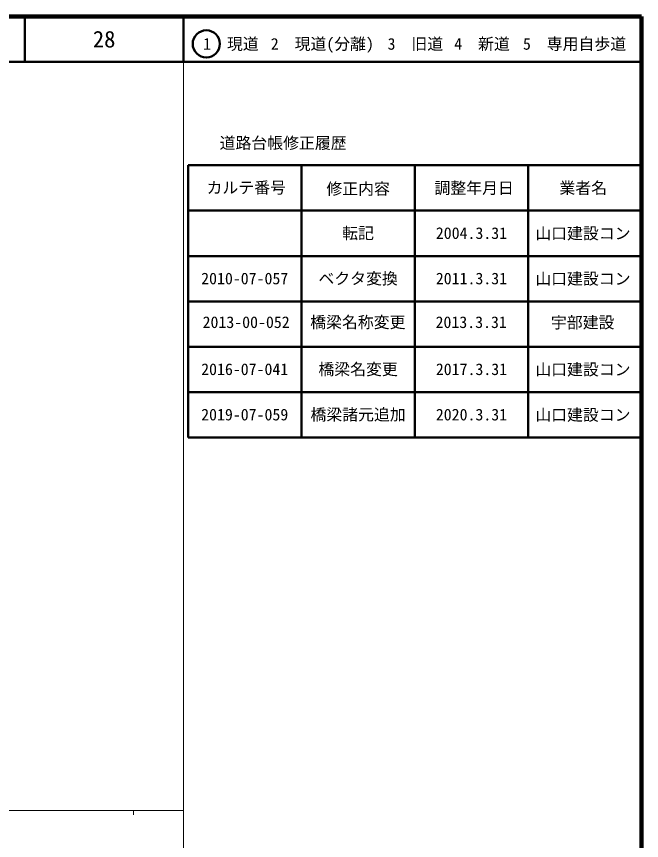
# Model space of a CAD drawing. Units: millimetres on the paper, enlarged 1000 times. Extents: x 40000 to 680000, y 20000 to 380000.
# Drawn here: x 542170 to 680000, y 198357 to 380000 of the extents above; entities that cross this region are included whole.
import ezdxf
from ezdxf.enums import TextEntityAlignment as Align

# ---------------------------------------------------------------- set-up
doc = ezdxf.new("R2010")
doc.units = ezdxf.units.MM
doc.header["$LTSCALE"] = 1000
for name, color, linetype, lineweight in [('M-TTL', 2, 'Continuous', 140), ('M-TTL-BAND', 7, 'Continuous', 13), ('M-TTL-FRAM', 2, 'Continuous', 50), ('M-TTL-LINE', 7, 'Continuous', 50)]:
    doc.layers.add(name, color=color, linetype=linetype, lineweight=lineweight)
doc.layers.add('M-TTL-TXT', color=7, linetype='Continuous')
doc.styles.add('ＭＳ ゴシック', font='')
doc.styles.get('ＭＳ ゴシック').set_extended_font_data('MS Gothic')

msp = doc.modelspace()

# ---------------------------------------------------------------- linework, layer by layer
at = {"layer": 'M-TTL'}
for p, q in [((680000, 380000), (40000, 380000)), ((680000, 20000), (680000, 380000))]:
    msp.add_line(p, q, dxfattribs=at)
at = {"layer": 'M-TTL-BAND'}
for p, q in [((579000, 20000), (579000, 370000)), ((40000, 205000), (579000, 205000)), ((568000, 205000), (568000, 204000))]:
    msp.add_line(p, q, dxfattribs=at)
at = {"layer": 'M-TTL-FRAM'}
for p, q in [((580000, 347197), (580000, 287197)), ((580000, 347197), (680000, 347197)), ((580000, 287197), (680000, 287197))]:
    msp.add_line(p, q, dxfattribs=at)
at = {"layer": 'M-TTL-LINE'}
for p, q in [((543997, 380000), (543997, 370000)), ((579000, 380000), (579000, 370000)), ((40000, 370000), (680000, 370000)), ((605000, 347197), (605000, 287197)), ((630000, 347197), (630000, 287197)), ((655000, 347197), (655000, 287197)), ((580000, 337197), (680000, 337197)), ((580000, 327197), (680000, 327197)), ((580000, 317197), (680000, 317197)), ((580000, 307197), (680000, 307197)), ((580000, 297197), (680000, 297197))]:
    msp.add_line(p, q, dxfattribs=at)
msp.add_circle((584031, 373958), 3000, dxfattribs=at)

# ---------------------------------------------------------------- texts
at = {"layer": 'M-TTL-TXT', "style": 'ＭＳ ゴシック'}
for s, height, p in [('28', 3666, (561497, 375000)), ('1\u3000現道', 2566, (589448, 373958)), ('2\u3000現道(分離)', 2566, (609619, 373958)), ('3\u3000旧道', 2566, (630121, 373958)), ('4\u3000新道', 2566, (644824, 373958)), ('5\u3000専用自歩道', 2566, (665228, 373958)), ('道路台帳修正履歴', 2566, (600968, 352113)), ('カルテ番号', 2566, (592839, 342277)), ('修正内容', 2566, (617509, 342023)), ('調整年月日', 2566, (643089, 342197)), ('業者名', 2566, (667134, 342197)), ('転記', 2566, (617500, 332245)), ('2004.3.31', 2566, (642500, 332245)), ('山口建設コン', 2566, (667077, 332189)), ('2010-07-057', 2566, (592500, 322245)), ('ベクタ変換', 2566, (617500, 322245)), ('2011.3.31', 2566, (642500, 322245)), ('山口建設コン', 2566, (667077, 322189)), ('2016-07-041', 2566, (592500, 302245)), ('橋梁名変更', 2566, (617500, 302245)), ('2017.3.31', 2566, (642500, 302245)), ('山口建設コン', 2566, (667077, 302189)), ('2019-07-059', 2566, (592500, 292245)), ('橋梁諸元追加', 2566, (617500, 292245)), ('2020.3.31', 2566, (642500, 292245)), ('山口建設コン', 2566, (667077, 292189))]:
    msp.add_text(s, height=height, dxfattribs=at).set_placement(p, align=Align.MIDDLE_CENTER)
for s, p in [('橋梁名称変更', (617440, 310560)), ('2013-00-052', (592813, 310560)), ('2013.3.31', (642440, 310560)), ('宇部建設', (667017, 310503))]:
    msp.add_text(s, height=2566, dxfattribs=at).set_placement(p, align=Align.BOTTOM_CENTER)

doc.saveas('drawing.dxf')
